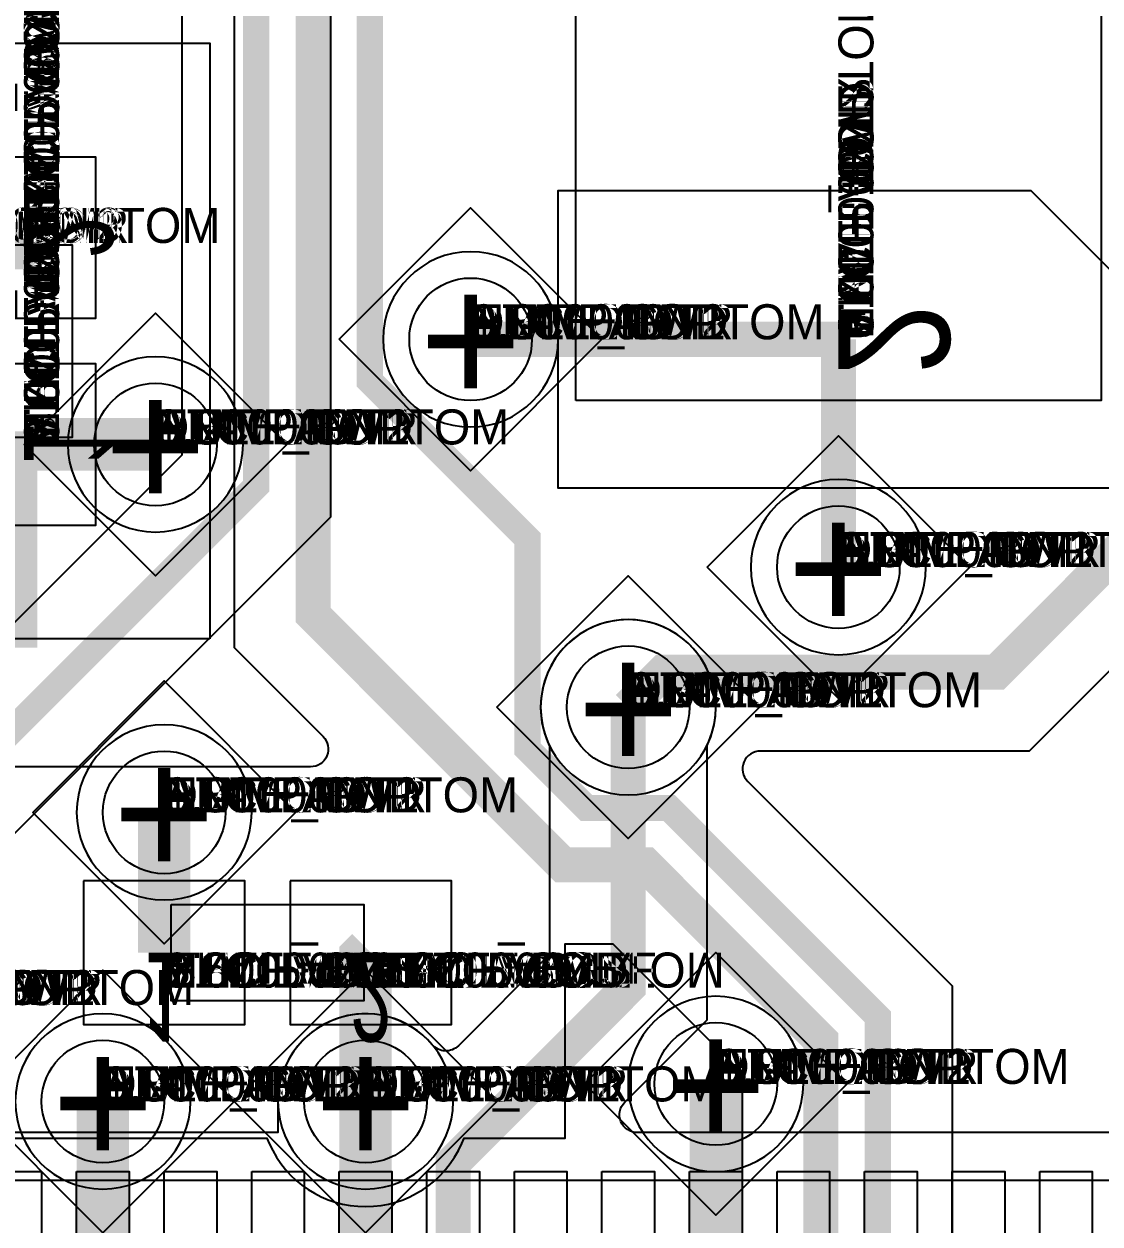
# Model space of a CAD drawing. Extents: x 0 to 323, y 0 to 320.
# Drawn here: x 99.45 to 105.59, y 42.25 to 49.1 of the extents above; entities that cross this region are included whole.
import ezdxf
from ezdxf.enums import TextEntityAlignment as Align

# ---------------------------------------------------------------- set-up
doc = ezdxf.new("R2010")
doc.units = 0
doc.header["$MEASUREMENT"] = 0
doc.layers.get('0').update_dxf_attribs({"linetype": 'CONTINUOUS'})
for name, color, linetype in [('CDN_FIGURES', 7, 'CONTINUOUS'), ('ETCH_BOTTOM', 7, 'CONTINUOUS'), ('ETCH_GND', 3, 'CONTINUOUS'), ('ETCH_INT1', 4, 'CONTINUOUS'), ('ETCH_INT2', 5, 'CONTINUOUS'), ('ETCH_PWR', 6, 'CONTINUOUS'), ('ETCH_TOP', 2, 'CONTINUOUS'), ('MANUFACTURING_NCLEGEND-1-6', 8, 'CONTINUOUS'), ('PACKAGE_GEOMETRY_ASSEMBLY_TOP', 11, 'CONTINUOUS'), ('PACKAGE_GEOMETRY_PIN_NUMBER', 9, 'CONTINUOUS')]:
    doc.layers.add(name, color=color, linetype=linetype)

# ---------------------------------------------------------------- blocks, each defined once
blk = doc.blocks.new('PAD_INFO')
for tag in ['SHAPE_TYPE', 'PAD_HEIGHT', 'PAD_LAYER', 'PAD_TYPE', 'PAD_WIDTH']:
    blk.add_attdef(tag, (0, 0), '', height=0.2)
at = {"flags": 2}
blk.add_attdef('CDN_TYPE', (0, 0), '', height=0.2, dxfattribs=at)
blk = doc.blocks.new('DRILL_INFO')
at = {"flags": 2}
blk.add_attdef('CDN_TYPE', (0, 0), '', height=0.2, dxfattribs=at)
for tag in ['FSHAPE', 'FCHAR', 'DRILL_HEIGHT', 'DIAMETER', 'PLATED', 'DRILL_WIDTH']:
    blk.add_attdef(tag, (0, 0), '', height=0.2)
blk = doc.blocks.new('VIA0700X0300')
at = {"layer": 'ETCH_BOTTOM'}
blk.add_circle((0, 0), 0.35, dxfattribs=at)
at = {"layer": 'ETCH_GND'}
blk.add_circle((0, 0), 0.35, dxfattribs=at)
at = {"layer": 'ETCH_INT1'}
blk.add_circle((0, 0), 0.35, dxfattribs=at)
at = {"layer": 'ETCH_INT2'}
blk.add_circle((0, 0), 0.35, dxfattribs=at)
at = {"layer": 'ETCH_PWR'}
blk.add_circle((0, 0), 0.35, dxfattribs=at)
at = {"layer": 'ETCH_TOP'}
blk.add_circle((0, 0), 0.35, dxfattribs=at)
ref = blk.add_blockref('PAD_INFO', (0, 0))
ref.add_attrib('PAD_LAYER', 'ETCH_TOP', (0, 0), dxfattribs={"height": 0.2})
ref.add_attrib('SHAPE_TYPE', 'NULL', (0, 0), dxfattribs={"height": 0.2})
ref.add_attrib('PAD_TYPE', 'ANTIPAD', (0, 0), dxfattribs={"height": 0.2})
ref.add_attrib('PAD_WIDTH', '0.000000', (0, 0), dxfattribs={"height": 0.2})
ref.add_attrib('PAD_HEIGHT', '0.000000', (0, 0), dxfattribs={"height": 0.2})
ref = blk.add_blockref('PAD_INFO', (0, 0))
ref.add_attrib('PAD_LAYER', 'ETCH_GND', (0, 0), dxfattribs={"height": 0.2})
ref.add_attrib('SHAPE_TYPE', 'NULL', (0, 0), dxfattribs={"height": 0.2})
ref.add_attrib('PAD_TYPE', 'ANTIPAD', (0, 0), dxfattribs={"height": 0.2})
ref.add_attrib('PAD_WIDTH', '0.000000', (0, 0), dxfattribs={"height": 0.2})
ref.add_attrib('PAD_HEIGHT', '0.000000', (0, 0), dxfattribs={"height": 0.2})
ref = blk.add_blockref('PAD_INFO', (0, 0))
ref.add_attrib('PAD_LAYER', 'ETCH_INT1', (0, 0), dxfattribs={"height": 0.2})
ref.add_attrib('SHAPE_TYPE', 'NULL', (0, 0), dxfattribs={"height": 0.2})
ref.add_attrib('PAD_TYPE', 'ANTIPAD', (0, 0), dxfattribs={"height": 0.2})
ref.add_attrib('PAD_WIDTH', '0.000000', (0, 0), dxfattribs={"height": 0.2})
ref.add_attrib('PAD_HEIGHT', '0.000000', (0, 0), dxfattribs={"height": 0.2})
ref = blk.add_blockref('PAD_INFO', (0, 0))
ref.add_attrib('PAD_LAYER', 'ETCH_INT2', (0, 0), dxfattribs={"height": 0.2})
ref.add_attrib('SHAPE_TYPE', 'NULL', (0, 0), dxfattribs={"height": 0.2})
ref.add_attrib('PAD_TYPE', 'ANTIPAD', (0, 0), dxfattribs={"height": 0.2})
ref.add_attrib('PAD_WIDTH', '0.000000', (0, 0), dxfattribs={"height": 0.2})
ref.add_attrib('PAD_HEIGHT', '0.000000', (0, 0), dxfattribs={"height": 0.2})
ref = blk.add_blockref('PAD_INFO', (0, 0))
ref.add_attrib('PAD_LAYER', 'ETCH_PWR', (0, 0), dxfattribs={"height": 0.2})
ref.add_attrib('SHAPE_TYPE', 'NULL', (0, 0), dxfattribs={"height": 0.2})
ref.add_attrib('PAD_TYPE', 'ANTIPAD', (0, 0), dxfattribs={"height": 0.2})
ref.add_attrib('PAD_WIDTH', '0.000000', (0, 0), dxfattribs={"height": 0.2})
ref.add_attrib('PAD_HEIGHT', '0.000000', (0, 0), dxfattribs={"height": 0.2})
ref = blk.add_blockref('PAD_INFO', (0, 0))
ref.add_attrib('PAD_LAYER', 'ETCH_BOTTOM', (0, 0), dxfattribs={"height": 0.2})
ref.add_attrib('SHAPE_TYPE', 'NULL', (0, 0), dxfattribs={"height": 0.2})
ref.add_attrib('PAD_TYPE', 'ANTIPAD', (0, 0), dxfattribs={"height": 0.2})
ref.add_attrib('PAD_WIDTH', '0.000000', (0, 0), dxfattribs={"height": 0.2})
ref.add_attrib('PAD_HEIGHT', '0.000000', (0, 0), dxfattribs={"height": 0.2})
ref = blk.add_blockref('PAD_INFO', (0, 0))
ref.add_attrib('PAD_LAYER', 'ETCH_TOP', (0, 0), dxfattribs={"height": 0.2})
ref.add_attrib('SHAPE_TYPE', 'NULL', (0, 0), dxfattribs={"height": 0.2})
ref.add_attrib('PAD_TYPE', 'THERMAL', (0, 0), dxfattribs={"height": 0.2})
ref.add_attrib('PAD_WIDTH', '0.000000', (0, 0), dxfattribs={"height": 0.2})
ref.add_attrib('PAD_HEIGHT', '0.000000', (0, 0), dxfattribs={"height": 0.2})
ref = blk.add_blockref('PAD_INFO', (0, 0))
ref.add_attrib('PAD_LAYER', 'ETCH_GND', (0, 0), dxfattribs={"height": 0.2})
ref.add_attrib('SHAPE_TYPE', 'NULL', (0, 0), dxfattribs={"height": 0.2})
ref.add_attrib('PAD_TYPE', 'THERMAL', (0, 0), dxfattribs={"height": 0.2})
ref.add_attrib('PAD_WIDTH', '0.000000', (0, 0), dxfattribs={"height": 0.2})
ref.add_attrib('PAD_HEIGHT', '0.000000', (0, 0), dxfattribs={"height": 0.2})
ref = blk.add_blockref('PAD_INFO', (0, 0))
ref.add_attrib('PAD_LAYER', 'ETCH_INT1', (0, 0), dxfattribs={"height": 0.2})
ref.add_attrib('SHAPE_TYPE', 'NULL', (0, 0), dxfattribs={"height": 0.2})
ref.add_attrib('PAD_TYPE', 'THERMAL', (0, 0), dxfattribs={"height": 0.2})
ref.add_attrib('PAD_WIDTH', '0.000000', (0, 0), dxfattribs={"height": 0.2})
ref.add_attrib('PAD_HEIGHT', '0.000000', (0, 0), dxfattribs={"height": 0.2})
ref = blk.add_blockref('PAD_INFO', (0, 0))
ref.add_attrib('PAD_LAYER', 'ETCH_INT2', (0, 0), dxfattribs={"height": 0.2})
ref.add_attrib('SHAPE_TYPE', 'NULL', (0, 0), dxfattribs={"height": 0.2})
ref.add_attrib('PAD_TYPE', 'THERMAL', (0, 0), dxfattribs={"height": 0.2})
ref.add_attrib('PAD_WIDTH', '0.000000', (0, 0), dxfattribs={"height": 0.2})
ref.add_attrib('PAD_HEIGHT', '0.000000', (0, 0), dxfattribs={"height": 0.2})
ref = blk.add_blockref('PAD_INFO', (0, 0))
ref.add_attrib('PAD_LAYER', 'ETCH_PWR', (0, 0), dxfattribs={"height": 0.2})
ref.add_attrib('SHAPE_TYPE', 'NULL', (0, 0), dxfattribs={"height": 0.2})
ref.add_attrib('PAD_TYPE', 'THERMAL', (0, 0), dxfattribs={"height": 0.2})
ref.add_attrib('PAD_WIDTH', '0.000000', (0, 0), dxfattribs={"height": 0.2})
ref.add_attrib('PAD_HEIGHT', '0.000000', (0, 0), dxfattribs={"height": 0.2})
ref = blk.add_blockref('PAD_INFO', (0, 0))
ref.add_attrib('PAD_LAYER', 'ETCH_BOTTOM', (0, 0), dxfattribs={"height": 0.2})
ref.add_attrib('SHAPE_TYPE', 'NULL', (0, 0), dxfattribs={"height": 0.2})
ref.add_attrib('PAD_TYPE', 'THERMAL', (0, 0), dxfattribs={"height": 0.2})
ref.add_attrib('PAD_WIDTH', '0.000000', (0, 0), dxfattribs={"height": 0.2})
ref.add_attrib('PAD_HEIGHT', '0.000000', (0, 0), dxfattribs={"height": 0.2})
ref = blk.add_blockref('PAD_INFO', (0, 0))
ref.add_attrib('PAD_LAYER', 'ETCH_TOP', (0, 0), dxfattribs={"height": 0.2})
ref.add_attrib('SHAPE_TYPE', 'CIRCLE', (0, 0), dxfattribs={"height": 0.2})
ref.add_attrib('PAD_TYPE', 'REGULAR', (0, 0), dxfattribs={"height": 0.2})
ref.add_attrib('PAD_WIDTH', '0.700000', (0, 0), dxfattribs={"height": 0.2})
ref.add_attrib('PAD_HEIGHT', '0.700000', (0, 0), dxfattribs={"height": 0.2})
ref = blk.add_blockref('PAD_INFO', (0, 0))
ref.add_attrib('PAD_LAYER', 'ETCH_GND', (0, 0), dxfattribs={"height": 0.2})
ref.add_attrib('SHAPE_TYPE', 'CIRCLE', (0, 0), dxfattribs={"height": 0.2})
ref.add_attrib('PAD_TYPE', 'REGULAR', (0, 0), dxfattribs={"height": 0.2})
ref.add_attrib('PAD_WIDTH', '0.700000', (0, 0), dxfattribs={"height": 0.2})
ref.add_attrib('PAD_HEIGHT', '0.700000', (0, 0), dxfattribs={"height": 0.2})
ref = blk.add_blockref('PAD_INFO', (0, 0))
ref.add_attrib('PAD_LAYER', 'ETCH_INT1', (0, 0), dxfattribs={"height": 0.2})
ref.add_attrib('SHAPE_TYPE', 'CIRCLE', (0, 0), dxfattribs={"height": 0.2})
ref.add_attrib('PAD_TYPE', 'REGULAR', (0, 0), dxfattribs={"height": 0.2})
ref.add_attrib('PAD_WIDTH', '0.700000', (0, 0), dxfattribs={"height": 0.2})
ref.add_attrib('PAD_HEIGHT', '0.700000', (0, 0), dxfattribs={"height": 0.2})
ref = blk.add_blockref('PAD_INFO', (0, 0))
ref.add_attrib('PAD_LAYER', 'ETCH_INT2', (0, 0), dxfattribs={"height": 0.2})
ref.add_attrib('SHAPE_TYPE', 'CIRCLE', (0, 0), dxfattribs={"height": 0.2})
ref.add_attrib('PAD_TYPE', 'REGULAR', (0, 0), dxfattribs={"height": 0.2})
ref.add_attrib('PAD_WIDTH', '0.700000', (0, 0), dxfattribs={"height": 0.2})
ref.add_attrib('PAD_HEIGHT', '0.700000', (0, 0), dxfattribs={"height": 0.2})
ref = blk.add_blockref('PAD_INFO', (0, 0))
ref.add_attrib('PAD_LAYER', 'ETCH_PWR', (0, 0), dxfattribs={"height": 0.2})
ref.add_attrib('SHAPE_TYPE', 'CIRCLE', (0, 0), dxfattribs={"height": 0.2})
ref.add_attrib('PAD_TYPE', 'REGULAR', (0, 0), dxfattribs={"height": 0.2})
ref.add_attrib('PAD_WIDTH', '0.700000', (0, 0), dxfattribs={"height": 0.2})
ref.add_attrib('PAD_HEIGHT', '0.700000', (0, 0), dxfattribs={"height": 0.2})
ref = blk.add_blockref('PAD_INFO', (0, 0))
ref.add_attrib('PAD_LAYER', 'ETCH_BOTTOM', (0, 0), dxfattribs={"height": 0.2})
ref.add_attrib('SHAPE_TYPE', 'CIRCLE', (0, 0), dxfattribs={"height": 0.2})
ref.add_attrib('PAD_TYPE', 'REGULAR', (0, 0), dxfattribs={"height": 0.2})
ref.add_attrib('PAD_WIDTH', '0.700000', (0, 0), dxfattribs={"height": 0.2})
ref.add_attrib('PAD_HEIGHT', '0.700000', (0, 0), dxfattribs={"height": 0.2})
ref = blk.add_blockref('DRILL_INFO', (0, 0))
ref.add_attrib('DIAMETER', '0.300000', (0, 0), dxfattribs={"height": 0.2})
ref.add_attrib('PLATED', 'PLATED', (0, 0), dxfattribs={"height": 0.2})
ref.add_attrib('FSHAPE', 'DIAMOND', (0, 0), dxfattribs={"height": 0.2})
ref.add_attrib('FCHAR', '+', (0, 0), dxfattribs={"height": 0.2})
ref.add_attrib('DRILL_WIDTH', '1.500000', (0, 0), dxfattribs={"height": 0.2})
ref.add_attrib('DRILL_HEIGHT', '1.500000', (0, 0), dxfattribs={"height": 0.2})
for tag in ['CDN_TYPE', 'PIN']:
    blk.add_attdef(tag, (0, 0), '', height=0.2)
at = {"flags": 2}
for tag in ['PSTKNAME', 'BBV']:
    blk.add_attdef(tag, (0, 0), '', height=0.2, dxfattribs=at)
blk = doc.blocks.new('FIGURE_DIAMOND')
at = {"layer": 'CDN_FIGURES'}
blk.add_lwpolyline([(-0.5, 0), (0, 0.5), (0.5, 0), (0, -0.5)], close=True, dxfattribs=at)
blk = doc.blocks.new('RC1300X0300TS')
at = {"layer": 'ETCH_TOP'}
blk.add_lwpolyline([(-0.65, -0.15), (-0.65, 0.15), (0.65, 0.15), (0.65, -0.15)], close=True, dxfattribs=at)
for tag in ['CDN_TYPE', 'PIN']:
    blk.add_attdef(tag, (0, 0), '', height=0.2)
at = {"flags": 2}
for tag in ['PSTKNAME', 'BBV']:
    blk.add_attdef(tag, (0, 0), '', height=0.2, dxfattribs=at)
blk = doc.blocks.new('LQFP176')
at = {"layer": 'PACKAGE_GEOMETRY_ASSEMBLY_TOP'}
blk.add_lwpolyline([(-12.1, -12.1), (12.1, -12.1), (12.1, 12.1), (-12.1, 12.1)], close=True, dxfattribs=at)
at = {"layer": 'ETCH_TOP'}
for p in [(12.7, -10.75), (12.7, -5.75), (12.7, -6.25), (12.7, -6.75), (12.7, -7.25), (12.7, -7.75), (12.7, -8.25), (12.7, -8.75), (12.7, -9.25), (12.7, -9.75), (12.7, -10.25), (12.7, -4.75), (12.7, -5.25)]:
    blk.add_blockref('RC1300X0300TS', p, dxfattribs=at)
at = {"flags": 2}
for tag in ['SYMBOL_TYPE', 'CDN_TYPE', 'REFDES']:
    blk.add_attdef(tag, (0, 0), '', height=0.2, dxfattribs=at)
blk = doc.blocks.new('RC0920X0820TS')
at = {"layer": 'ETCH_TOP'}
blk.add_lwpolyline([(-0.46, -0.41), (-0.46, 0.41), (0.46, 0.41), (0.46, -0.41)], close=True, dxfattribs=at)
ref = blk.add_blockref('PAD_INFO', (0, 0))
ref.add_attrib('PAD_LAYER', 'ETCH_TOP', (0, 0), dxfattribs={"height": 0.2})
ref.add_attrib('SHAPE_TYPE', 'NULL', (0, 0), dxfattribs={"height": 0.2})
ref.add_attrib('PAD_TYPE', 'ANTIPAD', (0, 0), dxfattribs={"height": 0.2})
ref.add_attrib('PAD_WIDTH', '0.000000', (0, 0), dxfattribs={"height": 0.2})
ref.add_attrib('PAD_HEIGHT', '0.000000', (0, 0), dxfattribs={"height": 0.2})
ref = blk.add_blockref('PAD_INFO', (0, 0))
ref.add_attrib('PAD_LAYER', 'ETCH_GND', (0, 0), dxfattribs={"height": 0.2})
ref.add_attrib('SHAPE_TYPE', 'NULL', (0, 0), dxfattribs={"height": 0.2})
ref.add_attrib('PAD_TYPE', 'ANTIPAD', (0, 0), dxfattribs={"height": 0.2})
ref.add_attrib('PAD_WIDTH', '0.000000', (0, 0), dxfattribs={"height": 0.2})
ref.add_attrib('PAD_HEIGHT', '0.000000', (0, 0), dxfattribs={"height": 0.2})
ref = blk.add_blockref('PAD_INFO', (0, 0))
ref.add_attrib('PAD_LAYER', 'ETCH_INT1', (0, 0), dxfattribs={"height": 0.2})
ref.add_attrib('SHAPE_TYPE', 'NULL', (0, 0), dxfattribs={"height": 0.2})
ref.add_attrib('PAD_TYPE', 'ANTIPAD', (0, 0), dxfattribs={"height": 0.2})
ref.add_attrib('PAD_WIDTH', '0.000000', (0, 0), dxfattribs={"height": 0.2})
ref.add_attrib('PAD_HEIGHT', '0.000000', (0, 0), dxfattribs={"height": 0.2})
ref = blk.add_blockref('PAD_INFO', (0, 0))
ref.add_attrib('PAD_LAYER', 'ETCH_INT2', (0, 0), dxfattribs={"height": 0.2})
ref.add_attrib('SHAPE_TYPE', 'NULL', (0, 0), dxfattribs={"height": 0.2})
ref.add_attrib('PAD_TYPE', 'ANTIPAD', (0, 0), dxfattribs={"height": 0.2})
ref.add_attrib('PAD_WIDTH', '0.000000', (0, 0), dxfattribs={"height": 0.2})
ref.add_attrib('PAD_HEIGHT', '0.000000', (0, 0), dxfattribs={"height": 0.2})
ref = blk.add_blockref('PAD_INFO', (0, 0))
ref.add_attrib('PAD_LAYER', 'ETCH_PWR', (0, 0), dxfattribs={"height": 0.2})
ref.add_attrib('SHAPE_TYPE', 'NULL', (0, 0), dxfattribs={"height": 0.2})
ref.add_attrib('PAD_TYPE', 'ANTIPAD', (0, 0), dxfattribs={"height": 0.2})
ref.add_attrib('PAD_WIDTH', '0.000000', (0, 0), dxfattribs={"height": 0.2})
ref.add_attrib('PAD_HEIGHT', '0.000000', (0, 0), dxfattribs={"height": 0.2})
ref = blk.add_blockref('PAD_INFO', (0, 0))
ref.add_attrib('PAD_LAYER', 'ETCH_BOTTOM', (0, 0), dxfattribs={"height": 0.2})
ref.add_attrib('SHAPE_TYPE', 'NULL', (0, 0), dxfattribs={"height": 0.2})
ref.add_attrib('PAD_TYPE', 'ANTIPAD', (0, 0), dxfattribs={"height": 0.2})
ref.add_attrib('PAD_WIDTH', '0.000000', (0, 0), dxfattribs={"height": 0.2})
ref.add_attrib('PAD_HEIGHT', '0.000000', (0, 0), dxfattribs={"height": 0.2})
ref = blk.add_blockref('PAD_INFO', (0, 0))
ref.add_attrib('PAD_LAYER', 'ETCH_TOP', (0, 0), dxfattribs={"height": 0.2})
ref.add_attrib('SHAPE_TYPE', 'NULL', (0, 0), dxfattribs={"height": 0.2})
ref.add_attrib('PAD_TYPE', 'THERMAL', (0, 0), dxfattribs={"height": 0.2})
ref.add_attrib('PAD_WIDTH', '0.000000', (0, 0), dxfattribs={"height": 0.2})
ref.add_attrib('PAD_HEIGHT', '0.000000', (0, 0), dxfattribs={"height": 0.2})
ref = blk.add_blockref('PAD_INFO', (0, 0))
ref.add_attrib('PAD_LAYER', 'ETCH_GND', (0, 0), dxfattribs={"height": 0.2})
ref.add_attrib('SHAPE_TYPE', 'NULL', (0, 0), dxfattribs={"height": 0.2})
ref.add_attrib('PAD_TYPE', 'THERMAL', (0, 0), dxfattribs={"height": 0.2})
ref.add_attrib('PAD_WIDTH', '0.000000', (0, 0), dxfattribs={"height": 0.2})
ref.add_attrib('PAD_HEIGHT', '0.000000', (0, 0), dxfattribs={"height": 0.2})
ref = blk.add_blockref('PAD_INFO', (0, 0))
ref.add_attrib('PAD_LAYER', 'ETCH_INT1', (0, 0), dxfattribs={"height": 0.2})
ref.add_attrib('SHAPE_TYPE', 'NULL', (0, 0), dxfattribs={"height": 0.2})
ref.add_attrib('PAD_TYPE', 'THERMAL', (0, 0), dxfattribs={"height": 0.2})
ref.add_attrib('PAD_WIDTH', '0.000000', (0, 0), dxfattribs={"height": 0.2})
ref.add_attrib('PAD_HEIGHT', '0.000000', (0, 0), dxfattribs={"height": 0.2})
ref = blk.add_blockref('PAD_INFO', (0, 0))
ref.add_attrib('PAD_LAYER', 'ETCH_INT2', (0, 0), dxfattribs={"height": 0.2})
ref.add_attrib('SHAPE_TYPE', 'NULL', (0, 0), dxfattribs={"height": 0.2})
ref.add_attrib('PAD_TYPE', 'THERMAL', (0, 0), dxfattribs={"height": 0.2})
ref.add_attrib('PAD_WIDTH', '0.000000', (0, 0), dxfattribs={"height": 0.2})
ref.add_attrib('PAD_HEIGHT', '0.000000', (0, 0), dxfattribs={"height": 0.2})
ref = blk.add_blockref('PAD_INFO', (0, 0))
ref.add_attrib('PAD_LAYER', 'ETCH_PWR', (0, 0), dxfattribs={"height": 0.2})
ref.add_attrib('SHAPE_TYPE', 'NULL', (0, 0), dxfattribs={"height": 0.2})
ref.add_attrib('PAD_TYPE', 'THERMAL', (0, 0), dxfattribs={"height": 0.2})
ref.add_attrib('PAD_WIDTH', '0.000000', (0, 0), dxfattribs={"height": 0.2})
ref.add_attrib('PAD_HEIGHT', '0.000000', (0, 0), dxfattribs={"height": 0.2})
ref = blk.add_blockref('PAD_INFO', (0, 0))
ref.add_attrib('PAD_LAYER', 'ETCH_BOTTOM', (0, 0), dxfattribs={"height": 0.2})
ref.add_attrib('SHAPE_TYPE', 'NULL', (0, 0), dxfattribs={"height": 0.2})
ref.add_attrib('PAD_TYPE', 'THERMAL', (0, 0), dxfattribs={"height": 0.2})
ref.add_attrib('PAD_WIDTH', '0.000000', (0, 0), dxfattribs={"height": 0.2})
ref.add_attrib('PAD_HEIGHT', '0.000000', (0, 0), dxfattribs={"height": 0.2})
ref = blk.add_blockref('PAD_INFO', (0, 0))
ref.add_attrib('PAD_LAYER', 'ETCH_TOP', (0, 0), dxfattribs={"height": 0.2})
ref.add_attrib('SHAPE_TYPE', 'RECTANGLE', (0, 0), dxfattribs={"height": 0.2})
ref.add_attrib('PAD_TYPE', 'REGULAR', (0, 0), dxfattribs={"height": 0.2})
ref.add_attrib('PAD_WIDTH', '0.920000', (0, 0), dxfattribs={"height": 0.2})
ref.add_attrib('PAD_HEIGHT', '0.820000', (0, 0), dxfattribs={"height": 0.2})
ref = blk.add_blockref('PAD_INFO', (0, 0))
ref.add_attrib('PAD_LAYER', 'ETCH_GND', (0, 0), dxfattribs={"height": 0.2})
ref.add_attrib('SHAPE_TYPE', 'NULL', (0, 0), dxfattribs={"height": 0.2})
ref.add_attrib('PAD_TYPE', 'REGULAR', (0, 0), dxfattribs={"height": 0.2})
ref.add_attrib('PAD_WIDTH', '0.000000', (0, 0), dxfattribs={"height": 0.2})
ref.add_attrib('PAD_HEIGHT', '0.000000', (0, 0), dxfattribs={"height": 0.2})
ref = blk.add_blockref('PAD_INFO', (0, 0))
ref.add_attrib('PAD_LAYER', 'ETCH_INT1', (0, 0), dxfattribs={"height": 0.2})
ref.add_attrib('SHAPE_TYPE', 'NULL', (0, 0), dxfattribs={"height": 0.2})
ref.add_attrib('PAD_TYPE', 'REGULAR', (0, 0), dxfattribs={"height": 0.2})
ref.add_attrib('PAD_WIDTH', '0.000000', (0, 0), dxfattribs={"height": 0.2})
ref.add_attrib('PAD_HEIGHT', '0.000000', (0, 0), dxfattribs={"height": 0.2})
ref = blk.add_blockref('PAD_INFO', (0, 0))
ref.add_attrib('PAD_LAYER', 'ETCH_INT2', (0, 0), dxfattribs={"height": 0.2})
ref.add_attrib('SHAPE_TYPE', 'NULL', (0, 0), dxfattribs={"height": 0.2})
ref.add_attrib('PAD_TYPE', 'REGULAR', (0, 0), dxfattribs={"height": 0.2})
ref.add_attrib('PAD_WIDTH', '0.000000', (0, 0), dxfattribs={"height": 0.2})
ref.add_attrib('PAD_HEIGHT', '0.000000', (0, 0), dxfattribs={"height": 0.2})
ref = blk.add_blockref('PAD_INFO', (0, 0))
ref.add_attrib('PAD_LAYER', 'ETCH_PWR', (0, 0), dxfattribs={"height": 0.2})
ref.add_attrib('SHAPE_TYPE', 'NULL', (0, 0), dxfattribs={"height": 0.2})
ref.add_attrib('PAD_TYPE', 'REGULAR', (0, 0), dxfattribs={"height": 0.2})
ref.add_attrib('PAD_WIDTH', '0.000000', (0, 0), dxfattribs={"height": 0.2})
ref.add_attrib('PAD_HEIGHT', '0.000000', (0, 0), dxfattribs={"height": 0.2})
ref = blk.add_blockref('PAD_INFO', (0, 0))
ref.add_attrib('PAD_LAYER', 'ETCH_BOTTOM', (0, 0), dxfattribs={"height": 0.2})
ref.add_attrib('SHAPE_TYPE', 'NULL', (0, 0), dxfattribs={"height": 0.2})
ref.add_attrib('PAD_TYPE', 'REGULAR', (0, 0), dxfattribs={"height": 0.2})
ref.add_attrib('PAD_WIDTH', '0.000000', (0, 0), dxfattribs={"height": 0.2})
ref.add_attrib('PAD_HEIGHT', '0.000000', (0, 0), dxfattribs={"height": 0.2})
ref = blk.add_blockref('DRILL_INFO', (0, 0))
ref.add_attrib('DIAMETER', '0.000000', (0, 0), dxfattribs={"height": 0.2})
ref.add_attrib('PLATED', 'PLATED', (0, 0), dxfattribs={"height": 0.2})
ref.add_attrib('FSHAPE', 'NULL', (0, 0), dxfattribs={"height": 0.2})
ref.add_attrib('DRILL_WIDTH', '0.000000', (0, 0), dxfattribs={"height": 0.2})
ref.add_attrib('DRILL_HEIGHT', '0.000000', (0, 0), dxfattribs={"height": 0.2})
for tag in ['CDN_TYPE', 'PIN']:
    blk.add_attdef(tag, (0, 0), '', height=0.2)
at = {"flags": 2}
for tag in ['PSTKNAME', 'BBV']:
    blk.add_attdef(tag, (0, 0), '', height=0.2, dxfattribs=at)
blk = doc.blocks.new('F270')
at = {"layer": 'PACKAGE_GEOMETRY_ASSEMBLY_TOP'}
blk.add_lwpolyline([(0.04, -0.275), (1.14, -0.275), (1.14, 0.275), (0.04, 0.275)], close=True, dxfattribs=at)
at = {"layer": 'ETCH_TOP'}
ref = blk.add_blockref('RC0920X0820TS', (0, 0), dxfattribs=at)
ref.add_attrib('CDN_TYPE', 'PIN', (0, 0), dxfattribs={"height": 0.2})
ref.add_attrib('PIN', '1', (0, 0), dxfattribs={"height": 0.2})
ref = blk.add_blockref('RC0920X0820TS', (1.18, 0), dxfattribs=at)
ref.add_attrib('CDN_TYPE', 'PIN', (0, 0), dxfattribs={"height": 0.2})
ref.add_attrib('PIN', '2', (0, 0), dxfattribs={"height": 0.2})
at = {"flags": 2}
for tag in ['SYMBOL_TYPE', 'CDN_TYPE', 'REFDES']:
    blk.add_attdef(tag, (0, 0), '', height=0.2, dxfattribs=at)
blk = doc.blocks.new('RC1700X3200TS_C')
at = {"layer": 'ETCH_TOP'}
blk.add_lwpolyline([(-0.85, 1.6), (-0.85, -1.6), (0.85, -1.6), (0.85, 1.1), (0.35, 1.6)], close=True, dxfattribs=at)
ref = blk.add_blockref('PAD_INFO', (0, 0))
ref.add_attrib('PAD_LAYER', 'ETCH_TOP', (0, 0), dxfattribs={"height": 0.2})
ref.add_attrib('SHAPE_TYPE', 'NULL', (0, 0), dxfattribs={"height": 0.2})
ref.add_attrib('PAD_TYPE', 'ANTIPAD', (0, 0), dxfattribs={"height": 0.2})
ref.add_attrib('PAD_WIDTH', '0.000000', (0, 0), dxfattribs={"height": 0.2})
ref.add_attrib('PAD_HEIGHT', '0.000000', (0, 0), dxfattribs={"height": 0.2})
ref = blk.add_blockref('PAD_INFO', (0, 0))
ref.add_attrib('PAD_LAYER', 'ETCH_GND', (0, 0), dxfattribs={"height": 0.2})
ref.add_attrib('SHAPE_TYPE', 'NULL', (0, 0), dxfattribs={"height": 0.2})
ref.add_attrib('PAD_TYPE', 'ANTIPAD', (0, 0), dxfattribs={"height": 0.2})
ref.add_attrib('PAD_WIDTH', '0.000000', (0, 0), dxfattribs={"height": 0.2})
ref.add_attrib('PAD_HEIGHT', '0.000000', (0, 0), dxfattribs={"height": 0.2})
ref = blk.add_blockref('PAD_INFO', (0, 0))
ref.add_attrib('PAD_LAYER', 'ETCH_INT1', (0, 0), dxfattribs={"height": 0.2})
ref.add_attrib('SHAPE_TYPE', 'NULL', (0, 0), dxfattribs={"height": 0.2})
ref.add_attrib('PAD_TYPE', 'ANTIPAD', (0, 0), dxfattribs={"height": 0.2})
ref.add_attrib('PAD_WIDTH', '0.000000', (0, 0), dxfattribs={"height": 0.2})
ref.add_attrib('PAD_HEIGHT', '0.000000', (0, 0), dxfattribs={"height": 0.2})
ref = blk.add_blockref('PAD_INFO', (0, 0))
ref.add_attrib('PAD_LAYER', 'ETCH_INT2', (0, 0), dxfattribs={"height": 0.2})
ref.add_attrib('SHAPE_TYPE', 'NULL', (0, 0), dxfattribs={"height": 0.2})
ref.add_attrib('PAD_TYPE', 'ANTIPAD', (0, 0), dxfattribs={"height": 0.2})
ref.add_attrib('PAD_WIDTH', '0.000000', (0, 0), dxfattribs={"height": 0.2})
ref.add_attrib('PAD_HEIGHT', '0.000000', (0, 0), dxfattribs={"height": 0.2})
ref = blk.add_blockref('PAD_INFO', (0, 0))
ref.add_attrib('PAD_LAYER', 'ETCH_PWR', (0, 0), dxfattribs={"height": 0.2})
ref.add_attrib('SHAPE_TYPE', 'NULL', (0, 0), dxfattribs={"height": 0.2})
ref.add_attrib('PAD_TYPE', 'ANTIPAD', (0, 0), dxfattribs={"height": 0.2})
ref.add_attrib('PAD_WIDTH', '0.000000', (0, 0), dxfattribs={"height": 0.2})
ref.add_attrib('PAD_HEIGHT', '0.000000', (0, 0), dxfattribs={"height": 0.2})
ref = blk.add_blockref('PAD_INFO', (0, 0))
ref.add_attrib('PAD_LAYER', 'ETCH_BOTTOM', (0, 0), dxfattribs={"height": 0.2})
ref.add_attrib('SHAPE_TYPE', 'NULL', (0, 0), dxfattribs={"height": 0.2})
ref.add_attrib('PAD_TYPE', 'ANTIPAD', (0, 0), dxfattribs={"height": 0.2})
ref.add_attrib('PAD_WIDTH', '0.000000', (0, 0), dxfattribs={"height": 0.2})
ref.add_attrib('PAD_HEIGHT', '0.000000', (0, 0), dxfattribs={"height": 0.2})
ref = blk.add_blockref('PAD_INFO', (0, 0))
ref.add_attrib('PAD_LAYER', 'ETCH_TOP', (0, 0), dxfattribs={"height": 0.2})
ref.add_attrib('SHAPE_TYPE', 'NULL', (0, 0), dxfattribs={"height": 0.2})
ref.add_attrib('PAD_TYPE', 'THERMAL', (0, 0), dxfattribs={"height": 0.2})
ref.add_attrib('PAD_WIDTH', '0.000000', (0, 0), dxfattribs={"height": 0.2})
ref.add_attrib('PAD_HEIGHT', '0.000000', (0, 0), dxfattribs={"height": 0.2})
ref = blk.add_blockref('PAD_INFO', (0, 0))
ref.add_attrib('PAD_LAYER', 'ETCH_GND', (0, 0), dxfattribs={"height": 0.2})
ref.add_attrib('SHAPE_TYPE', 'NULL', (0, 0), dxfattribs={"height": 0.2})
ref.add_attrib('PAD_TYPE', 'THERMAL', (0, 0), dxfattribs={"height": 0.2})
ref.add_attrib('PAD_WIDTH', '0.000000', (0, 0), dxfattribs={"height": 0.2})
ref.add_attrib('PAD_HEIGHT', '0.000000', (0, 0), dxfattribs={"height": 0.2})
ref = blk.add_blockref('PAD_INFO', (0, 0))
ref.add_attrib('PAD_LAYER', 'ETCH_INT1', (0, 0), dxfattribs={"height": 0.2})
ref.add_attrib('SHAPE_TYPE', 'NULL', (0, 0), dxfattribs={"height": 0.2})
ref.add_attrib('PAD_TYPE', 'THERMAL', (0, 0), dxfattribs={"height": 0.2})
ref.add_attrib('PAD_WIDTH', '0.000000', (0, 0), dxfattribs={"height": 0.2})
ref.add_attrib('PAD_HEIGHT', '0.000000', (0, 0), dxfattribs={"height": 0.2})
ref = blk.add_blockref('PAD_INFO', (0, 0))
ref.add_attrib('PAD_LAYER', 'ETCH_INT2', (0, 0), dxfattribs={"height": 0.2})
ref.add_attrib('SHAPE_TYPE', 'NULL', (0, 0), dxfattribs={"height": 0.2})
ref.add_attrib('PAD_TYPE', 'THERMAL', (0, 0), dxfattribs={"height": 0.2})
ref.add_attrib('PAD_WIDTH', '0.000000', (0, 0), dxfattribs={"height": 0.2})
ref.add_attrib('PAD_HEIGHT', '0.000000', (0, 0), dxfattribs={"height": 0.2})
ref = blk.add_blockref('PAD_INFO', (0, 0))
ref.add_attrib('PAD_LAYER', 'ETCH_PWR', (0, 0), dxfattribs={"height": 0.2})
ref.add_attrib('SHAPE_TYPE', 'NULL', (0, 0), dxfattribs={"height": 0.2})
ref.add_attrib('PAD_TYPE', 'THERMAL', (0, 0), dxfattribs={"height": 0.2})
ref.add_attrib('PAD_WIDTH', '0.000000', (0, 0), dxfattribs={"height": 0.2})
ref.add_attrib('PAD_HEIGHT', '0.000000', (0, 0), dxfattribs={"height": 0.2})
ref = blk.add_blockref('PAD_INFO', (0, 0))
ref.add_attrib('PAD_LAYER', 'ETCH_BOTTOM', (0, 0), dxfattribs={"height": 0.2})
ref.add_attrib('SHAPE_TYPE', 'NULL', (0, 0), dxfattribs={"height": 0.2})
ref.add_attrib('PAD_TYPE', 'THERMAL', (0, 0), dxfattribs={"height": 0.2})
ref.add_attrib('PAD_WIDTH', '0.000000', (0, 0), dxfattribs={"height": 0.2})
ref.add_attrib('PAD_HEIGHT', '0.000000', (0, 0), dxfattribs={"height": 0.2})
ref = blk.add_blockref('PAD_INFO', (0, 0))
ref.add_attrib('PAD_LAYER', 'ETCH_TOP', (0, 0), dxfattribs={"height": 0.2})
ref.add_attrib('SHAPE_TYPE', 'SHAPE', (0, 0), dxfattribs={"height": 0.2})
ref.add_attrib('PAD_TYPE', 'REGULAR', (0, 0), dxfattribs={"height": 0.2})
ref.add_attrib('PAD_WIDTH', '1.700000', (0, 0), dxfattribs={"height": 0.2})
ref.add_attrib('PAD_HEIGHT', '3.200000', (0, 0), dxfattribs={"height": 0.2})
ref = blk.add_blockref('PAD_INFO', (0, 0))
ref.add_attrib('PAD_LAYER', 'ETCH_GND', (0, 0), dxfattribs={"height": 0.2})
ref.add_attrib('SHAPE_TYPE', 'NULL', (0, 0), dxfattribs={"height": 0.2})
ref.add_attrib('PAD_TYPE', 'REGULAR', (0, 0), dxfattribs={"height": 0.2})
ref.add_attrib('PAD_WIDTH', '0.000000', (0, 0), dxfattribs={"height": 0.2})
ref.add_attrib('PAD_HEIGHT', '0.000000', (0, 0), dxfattribs={"height": 0.2})
ref = blk.add_blockref('PAD_INFO', (0, 0))
ref.add_attrib('PAD_LAYER', 'ETCH_INT1', (0, 0), dxfattribs={"height": 0.2})
ref.add_attrib('SHAPE_TYPE', 'NULL', (0, 0), dxfattribs={"height": 0.2})
ref.add_attrib('PAD_TYPE', 'REGULAR', (0, 0), dxfattribs={"height": 0.2})
ref.add_attrib('PAD_WIDTH', '0.000000', (0, 0), dxfattribs={"height": 0.2})
ref.add_attrib('PAD_HEIGHT', '0.000000', (0, 0), dxfattribs={"height": 0.2})
ref = blk.add_blockref('PAD_INFO', (0, 0))
ref.add_attrib('PAD_LAYER', 'ETCH_INT2', (0, 0), dxfattribs={"height": 0.2})
ref.add_attrib('SHAPE_TYPE', 'NULL', (0, 0), dxfattribs={"height": 0.2})
ref.add_attrib('PAD_TYPE', 'REGULAR', (0, 0), dxfattribs={"height": 0.2})
ref.add_attrib('PAD_WIDTH', '0.000000', (0, 0), dxfattribs={"height": 0.2})
ref.add_attrib('PAD_HEIGHT', '0.000000', (0, 0), dxfattribs={"height": 0.2})
ref = blk.add_blockref('PAD_INFO', (0, 0))
ref.add_attrib('PAD_LAYER', 'ETCH_PWR', (0, 0), dxfattribs={"height": 0.2})
ref.add_attrib('SHAPE_TYPE', 'NULL', (0, 0), dxfattribs={"height": 0.2})
ref.add_attrib('PAD_TYPE', 'REGULAR', (0, 0), dxfattribs={"height": 0.2})
ref.add_attrib('PAD_WIDTH', '0.000000', (0, 0), dxfattribs={"height": 0.2})
ref.add_attrib('PAD_HEIGHT', '0.000000', (0, 0), dxfattribs={"height": 0.2})
ref = blk.add_blockref('PAD_INFO', (0, 0))
ref.add_attrib('PAD_LAYER', 'ETCH_BOTTOM', (0, 0), dxfattribs={"height": 0.2})
ref.add_attrib('SHAPE_TYPE', 'NULL', (0, 0), dxfattribs={"height": 0.2})
ref.add_attrib('PAD_TYPE', 'REGULAR', (0, 0), dxfattribs={"height": 0.2})
ref.add_attrib('PAD_WIDTH', '0.000000', (0, 0), dxfattribs={"height": 0.2})
ref.add_attrib('PAD_HEIGHT', '0.000000', (0, 0), dxfattribs={"height": 0.2})
ref = blk.add_blockref('DRILL_INFO', (0, 0))
ref.add_attrib('DIAMETER', '0.000000', (0, 0), dxfattribs={"height": 0.2})
ref.add_attrib('PLATED', 'PLATED', (0, 0), dxfattribs={"height": 0.2})
ref.add_attrib('FSHAPE', 'NULL', (0, 0), dxfattribs={"height": 0.2})
ref.add_attrib('DRILL_WIDTH', '0.000000', (0, 0), dxfattribs={"height": 0.2})
ref.add_attrib('DRILL_HEIGHT', '0.000000', (0, 0), dxfattribs={"height": 0.2})
for tag in ['CDN_TYPE', 'PIN']:
    blk.add_attdef(tag, (0, 0), '', height=0.2)
at = {"flags": 2}
for tag in ['PSTKNAME', 'BBV']:
    blk.add_attdef(tag, (0, 0), '', height=0.2, dxfattribs=at)
blk = doc.blocks.new('F136')
at = {"layer": 'PACKAGE_GEOMETRY_ASSEMBLY_TOP'}
blk.add_lwpolyline([(-3.35, -1.5), (0.35, -1.5), (0.35, 1.5), (-3.35, 1.5)], close=True, dxfattribs=at)
at = {"layer": 'ETCH_TOP'}
ref = blk.add_blockref('RC1700X3200TS_C', (-3, 0), dxfattribs=at)
ref.add_attrib('CDN_TYPE', 'PIN', (0, 0), dxfattribs={"height": 0.2})
ref.add_attrib('PIN', '2', (0, 0), dxfattribs={"height": 0.2})
at = {"flags": 2}
for tag in ['SYMBOL_TYPE', 'CDN_TYPE', 'REFDES']:
    blk.add_attdef(tag, (0, 0), '', height=0.2, dxfattribs=at)

msp = doc.modelspace()

# ---------------------------------------------------------------- linework, layer by layer
at = {"layer": 'ETCH_BOTTOM'}
for points, format in [([(102.9, 45.2, 0.2, 0.2, 0), (103.1, 45.4, 0.2, 0.2, 0), (105.0036, 45.4, 0.2, 0.2, 0), (106.7, 47.0964, 0.2, 0.2, 0), (106.7, 55.4486, 0.2, 0.2, 0), (114.5, 63.2486, 0.2, 0.2, 0), (114.5, 66.0486, 0.2, 0.2, 0), (113.55, 66.9986, 0.2, 0.2, 0), (113.55, 84.8486, 0.2, 0.2, 0), (113.8, 85.0986, 0.2, 0.2, 0), (113.8, 95.9486, 0.2, 0.2, 0), (113.75, 95.9986, 0.2, 0.2, 0), (113.75, 100.7, 0.2, 0.2, 0)], "xyseb"), ([(103.106, 76.338, 0.15, 0.15, 0), (103.106, 52.814, 0.15, 0.15, 0), (101.425, 51.133, 0.15, 0.15, 0), (101.425, 47.0617, 0.15, 0.15, 0), (101.611, 46.8757, 0.15, 0.15, 0), (102.325, 46.1616, 0.15, 0.15, 0), (102.325, 44.9618, 0.15, 0.15, 0), (102.6618, 44.625, 0.15, 0.15, 0), (103.1333, 44.625, 0.15, 0.15, 0), (104.325, 43.4333, 0.15, 0.15, 0), (104.325, 36.2153, 0.15, 0.15, 0), (95.6497, 27.54, 0.15, 0.15, 0), (86.16, 27.54, 0.15, 0.15, 0), (85.585, 26.965, 0.15, 0.15, 0)], "xyseb"), ([(86.425, 16.9117, 0.15, 0.15, 0), (86.425, 18.975, 0.15, 0.15, 0), (84.71, 20.69, 0.15, 0.15, 0), (84.71, 29.2232, 0.15, 0.15, 0), (85.5618, 30.075, 0.15, 0.15, 0), (97.725, 30.075, 0.15, 0.15, 0), (104, 36.35, 0.2, 0.2, 0), (104, 43.2986, 0.2, 0.2, 0), (102.9986, 44.3, 0.2, 0.2, 0), (102.5271, 44.3, 0.2, 0.2, 0), (101.1, 45.7271, 0.2, 0.2, 0), (101.1, 51.7, 0.2, 0.2, 0), (101.76, 52.36, 0.2, 0.2, 0), (101.76, 61.8679, 0.2, 0.2, 0), (100.3279, 63.3, 0.2, 0.2, 0), (99.45, 63.3, 0.2, 0.2, 0)], "xyseb"), ([(100.6499, 51.8864), (100.6499, 45.5407), (101.1574, 45.0332, -0.668179), (101.0857, 44.8601), (99.1399, 44.8601), (99.1399, 42.7399), (100.8369, 42.7399), (100.8502, 42.7095, 0.654056), (101.9498, 42.7095), (101.9631, 42.7399), (102.5401, 42.7399), (102.5401, 43.8499), (102.8122, 43.8499), (103.5499, 43.1122), (103.5499, 37.8373, -0.709653)], "xyb"), ([(98.55, 47.85, 0.3, 0.3, 0), (99.42, 47.85, 0.3, 0.3, 0), (99.45, 47.88, 0.3, 0.3, 0)], "xyseb"), ([(104.1, 47.3, 0.2, 0.2, 0), (102, 47.3, 0.2, 0.2, 0)], "xyseb"), ([(104.1, 47.3, 0.2, 0.2, 0), (104.1, 46, 0.2, 0.2, 0)], "xyseb"), ([(99.45, 46.7, 0.3, 0.3, 0), (100.2, 46.7, 0.3, 0.3, 0)], "xyseb"), ([(98.3392, 46.7, 0.15, 0.15, 0), (99.45, 46.7, 0.15, 0.15, 0)], "xyseb"), ([(99.45, 45.5392, 0.15, 0.15, 0), (99.45, 46.7, 0.15, 0.15, 0)], "xyseb"), ([(106.04, 45.7999), (105.19, 44.9499), (103.6544, 44.9499, 0.668179), (103.5827, 44.7768), (104.7501, 43.6094), (104.7501, 36.0392), (95.8258, 27.1149)], "xyb"), ([(100.25, 43.8, 0.3, 0.3, 0), (100.25, 44.6, 0.3, 0.3, 0)], "xyseb"), ([(101.4, 42.95, 0.3, 0.3, 0), (101.4, 43.77, 0.3, 0.3, 0), (101.43, 43.8, 0.3, 0.3, 0)], "xyseb")]:
    msp.add_lwpolyline(points, format=format, dxfattribs=at)
msp.add_lwpolyline([(100.5101, 45.5899), (98.3899, 45.5899), (98.3899, 47.2705), (98.3556, 47.2823, -0.714571), (98.3556, 48.4177), (98.3899, 48.4295), (98.3899, 48.9901), (100.5101, 48.9901)], format="xyb", close=True, dxfattribs=at)
at = {"layer": 'ETCH_GND'}
for points in [[(103.4001, 45.2, 1), (102.3999, 45.2, 1)], [(101.9001, 42.95, 1), (100.8999, 42.95, 1)]]:
    msp.add_lwpolyline(points, format="xyb", close=True, dxfattribs=at)
at = {"layer": 'ETCH_INT1'}
for points in [[(102.5001, 47.3, 1), (101.4999, 47.3, 1)], [(100.7001, 46.7, 1), (99.6999, 46.7, 1)], [(104.6001, 46, 1), (103.5999, 46, 1)], [(103.4001, 45.2, 1), (102.3999, 45.2, 1)], [(100.7501, 44.6, 1), (99.7499, 44.6, 1)], [(103.9001, 43.05, 1), (102.8999, 43.05, 1)], [(100.4001, 42.95, 1), (99.3999, 42.95, 1)], [(101.9001, 42.95, 1), (100.8999, 42.95, 1)]]:
    msp.add_lwpolyline(points, format="xyb", close=True, dxfattribs=at)
at = {"layer": 'ETCH_INT2'}
for points, format in [([(89.95, 44.3, 0.15, 0.15, 0), (89.95, 40.4868, 0.15, 0.15, 0), (90.8118, 39.625, 0.15, 0.15, 0), (93.7117, 39.625, 0.15, 0.15, 0), (98.1617, 44.075, 0.15, 0.15, 0), (98.3882, 44.075, 0.15, 0.15, 0), (100.775, 46.4618, 0.15, 0.15, 0), (100.775, 53.4883, 0.15, 0.15, 0), (99.175, 55.0882, 0.15, 0.15, 0), (98.8382, 55.425, 0.15, 0.15, 0), (98.6118, 55.425, 0.15, 0.15, 0), (91.825, 62.2118, 0.15, 0.15, 0), (91.825, 67.3382, 0.15, 0.15, 0), (93.5118, 69.025, 0.15, 0.15, 0), (99.3882, 69.025, 0.15, 0.15, 0), (124.875, 94.5118, 0.15, 0.15, 0), (124.875, 110.054, 0.15, 0.15, 0), (123.9, 111.029, 0.15, 0.15, 0), (123.9, 111.65, 0.15, 0.15, 0)], "xyseb"), ([(115.9879, 78.6999), (103.9629, 66.6749), (92.6638, 66.6749), (92.6519, 66.668, -0.15332), (92.3597, 66.6015, 0.438438), (92.2501, 66.5005), (92.2501, 62.9329, 0.489187), (92.3765, 62.8346, -0.794927), (92.8239, 61.969, 0.437934), (92.8179, 61.8201), (98.7879, 55.8501), (99.0143, 55.8501), (101.2001, 53.6644), (101.2001, 46.2857), (98.5643, 43.6499), (98.3378, 43.6499), (94.3361, 39.6482, 0.668179), (94.4078, 39.4751), (97.1261, 39.4751), (105.3761, 31.2251), (120.6198, 31.2251), (134.8448, 17.0001)], "xyb")]:
    msp.add_lwpolyline(points, format=format, dxfattribs=at)
for points in [[(91.7461, 40.0501, -0.668179), (91.6744, 40.2232), (97.3001, 45.8489), (97.3001, 55.8907, -0.668179), (97.4732, 55.9624), (98.2378, 55.1978), (98.2095, 55.1624, 0.985195), (98.981, 54.5261, -0.438125), (99.13, 54.5321), (100.3499, 53.3122), (100.3499, 46.6379), (98.2121, 44.5001), (97.9856, 44.5001), (93.5356, 40.0501)], [(103.4001, 45.2, 1), (102.3999, 45.2, 1)], [(101.9001, 42.95, 1), (100.8999, 42.95, 1)]]:
    msp.add_lwpolyline(points, format="xyb", close=True, dxfattribs=at)
at = {"layer": 'ETCH_PWR'}
for points in [[(102.5001, 47.3, 1), (101.4999, 47.3, 1)], [(100.7001, 46.7, 1), (99.6999, 46.7, 1)], [(104.6001, 46, 1), (103.5999, 46, 1)], [(103.4001, 45.2, 1), (102.3999, 45.2, 1)], [(100.7501, 44.6, 1), (99.7499, 44.6, 1)], [(103.9001, 43.05, 1), (102.8999, 43.05, 1)], [(100.4001, 42.95, 1), (99.3999, 42.95, 1)]]:
    msp.add_lwpolyline(points, format="xyb", close=True, dxfattribs=at)
at = {"layer": 'ETCH_TOP'}
for points, format in [([(109.8999, 42.772), (102.9519, 42.772, -0.668179), (102.8802, 42.9451), (103.3501, 43.415), (103.3501, 44.9818), (103.3547, 44.9918, 1.557729), (102.4453, 44.9918), (102.4499, 44.9818), (102.4499, 43.7878), (101.93, 43.2679, -0.438125), (101.781, 43.2739, 0.697811), (100.8999, 42.95), (100.8999, 42.772), (98.252, 42.772), (98.252, 47.3499), (98.55, 47.3499, 1), (98.55, 48.3501), (98.252, 48.3501), (98.252, 54.3499), (98.6, 54.3499, 1), (98.6, 55.3501), (98.252, 55.3501), (98.252, 61.3499)], "xyb"), ([(102.9, 45.2, 0.2, 0.2, 0), (102.9, 43.6014, 0.2, 0.2, 0), (101.9, 42.6014, 0.2, 0.2, 0), (101.9, 41.9, 0.2, 0.2, 0)], "xyseb"), ([(103.4, 41.9, 0.3, 0.3, 0), (103.4, 43.05, 0.3, 0.3, 0)], "xyseb"), ([(99.9, 41.9, 0.3, 0.3, 0), (99.9, 42.95, 0.3, 0.3, 0)], "xyseb"), ([(101.4, 41.9, 0.3, 0.3, 0), (101.4, 42.95, 0.3, 0.3, 0)], "xyseb")]:
    msp.add_lwpolyline(points, format=format, dxfattribs=at)

# ---------------------------------------------------------------- block references
at = {"rotation": 270}
msp.add_blockref('LQFP176', (110.15, 54.6), dxfattribs=at)
at = {"xscale": -1}
for name, p, rotation in [('F136', (104.1, 50.3), 270), ('F270', (99.45, 46.7), 270), ('F270', (100.25, 43.8), 180)]:
    msp.add_blockref(name, p, dxfattribs=dict(at, rotation=rotation))
at = {"layer": 'ETCH_TOP'}
for p in [(98.55, 47.85), (102, 47.3), (100.2, 46.7), (104.1, 46), (102.9, 45.2), (100.25, 44.6), (98.4, 43.5), (103.4, 43.05), (101.4, 42.95), (99.9, 42.95)]:
    msp.add_blockref('VIA0700X0300', p, dxfattribs=at)
at = {"layer": 'MANUFACTURING_NCLEGEND-1-6', "xscale": 1.5, "yscale": 1.5}
for p in [(102, 47.3), (100.2, 46.7), (104.1, 46), (102.9, 45.2), (100.25, 44.6), (103.4, 43.05), (99.9, 42.95), (101.4, 42.95)]:
    msp.add_blockref('FIGURE_DIAMOND', p, dxfattribs=at)

# ---------------------------------------------------------------- texts
at = {"layer": 'MANUFACTURING_NCLEGEND-1-6'}
for p in [(102, 47.3), (100.2, 46.7), (104.1, 46), (102.9, 45.2), (100.25, 44.6), (103.4, 43.05), (99.9, 42.95), (101.4, 42.95)]:
    msp.add_text('+', height=0.75, dxfattribs=at).set_placement(p, align=Align.MIDDLE_CENTER)
at = {"layer": 'PACKAGE_GEOMETRY_PIN_NUMBER', "text_generation_flag": 2}
for s, height, rotation, width, p in [('2', 0.508, 270, 0.649606, (99.45, 47.88)), ('2', 0.635, 270, 0.88, (104.1, 47.3)), ('1', 0.508, 270, 0.649606, (99.45, 46.7)), ('1', 0.508, 180, 0.649606, (100.25, 43.8)), ('2', 0.508, 180, 0.649606, (101.43, 43.8))]:
    msp.add_text(s, height=height, rotation=rotation, dxfattribs=dict(at, width=width)).set_placement(p, align=Align.CENTER)

doc.saveas('drawing.dxf')
